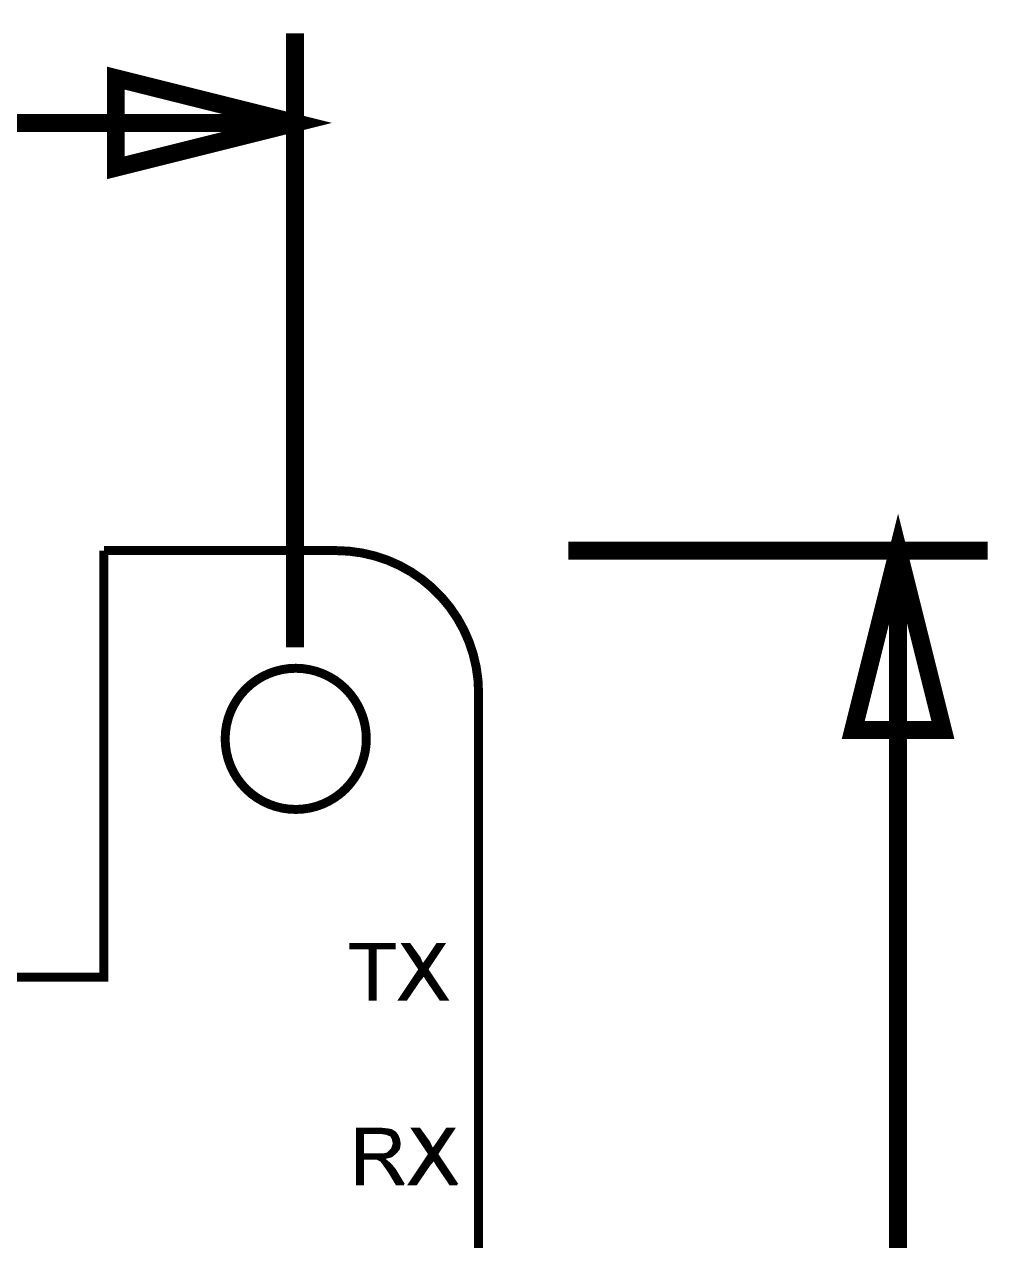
# Model space of a CAD drawing. Extents: x 1.22 to 3.09, y 1.23 to 6.
# Drawn here: x 2.4 to 2.943, y 5.321 to 6 of the extents above; entities that cross this region are included whole.
import ezdxf

# ---------------------------------------------------------------- set-up
doc = ezdxf.new("R2010")
doc.units = 0
doc.layers.add('SST001126_PHO', color=11, linetype='CONTINUOUS')

msp = doc.modelspace()

# ---------------------------------------------------------------- linework, layer by layer
at = {"layer": 'SST001126_PHO'}
for points, const_width in [([(2.55118, 5.65236), (2.55118, 5.99488)], 0.01), ([(2.55118, 5.94488), (2.45118, 5.91988), (2.45118, 5.96988), (2.55118, 5.94488)], 0.01), ([(2.55118, 5.94488), (2.19159, 5.94488)], 0.01), ([(1.43877, 5.70633), (1.58654, 5.70633), (1.58654, 5.46833), (2.44454, 5.46833), (2.44454, 5.70633)], 0.005), ([(2.44454, 5.70633), (2.57408, 5.70633)], 0.005), ([(2.65354, 5.70633), (2.65357, 5.70633)], 0.001), ([(2.70354, 5.70633), (2.93754, 5.70633)], 0.01), ([(2.88754, 5.70633), (2.91254, 5.60633), (2.86254, 5.60633), (2.88754, 5.70633)], 0.01), ([(2.88754, 5.70633), (2.88754, 3.59783)], 0.01), ([(2.65354, 5.62687), (2.65354, 1.43433)], 0.005), ([(2.55118, 5.60236), (2.55121, 5.60236)], 0.001), ([(2.60683, 5.48697), (2.58194, 5.48697), (2.58194, 5.4844), (2.59215, 5.4844), (2.59265, 5.4839), (2.59265, 5.45583), (2.59611, 5.45583), (2.59611, 5.4839), (2.59661, 5.4844), (2.60683, 5.4844), (2.60683, 5.48697)], 0.001), ([(2.582, 5.4844), (2.582, 5.48697)], 0.001), ([(2.583, 5.4844), (2.583, 5.48697)], 0.001), ([(2.584, 5.4844), (2.584, 5.48697)], 0.001), ([(2.585, 5.4844), (2.585, 5.48697)], 0.001), ([(2.586, 5.4844), (2.586, 5.48697)], 0.001), ([(2.587, 5.4844), (2.587, 5.48697)], 0.001), ([(2.588, 5.4844), (2.588, 5.48697)], 0.001), ([(2.589, 5.4844), (2.589, 5.48697)], 0.001), ([(2.59, 5.4844), (2.59, 5.48697)], 0.001), ([(2.591, 5.4844), (2.591, 5.48697)], 0.001), ([(2.592, 5.4844), (2.592, 5.48697)], 0.001), ([(2.593, 5.45583), (2.593, 5.48697)], 0.001), ([(2.594, 5.45583), (2.594, 5.48697)], 0.001), ([(2.595, 5.45583), (2.595, 5.48697)], 0.001), ([(2.596, 5.45583), (2.596, 5.48697)], 0.001), ([(2.597, 5.4844), (2.597, 5.48697)], 0.001), ([(2.598, 5.4844), (2.598, 5.48697)], 0.001), ([(2.599, 5.4844), (2.599, 5.48697)], 0.001), ([(2.6, 5.4844), (2.6, 5.48697)], 0.001), ([(2.601, 5.4844), (2.601, 5.48697)], 0.001), ([(2.602, 5.4844), (2.602, 5.48697)], 0.001), ([(2.603, 5.4844), (2.603, 5.48697)], 0.001), ([(2.604, 5.4844), (2.604, 5.48697)], 0.001), ([(2.605, 5.4844), (2.605, 5.48697)], 0.001), ([(2.606, 5.4844), (2.606, 5.48697)], 0.001), ([(2.63631, 5.45583), (2.62522, 5.47246), (2.62513, 5.47274), (2.62522, 5.47302), (2.63452, 5.48697), (2.63036, 5.48697), (2.62516, 5.47916), (2.62515, 5.47915), (2.62291, 5.47602), (2.62206, 5.47609), (2.62161, 5.47698), (2.6216, 5.47702), (2.62073, 5.4792), (2.61511, 5.48697), (2.61094, 5.48697), (2.62025, 5.47302), (2.62033, 5.47274), (2.62025, 5.47246), (2.60916, 5.45583), (2.61331, 5.45583), (2.62075, 5.46677), (2.62081, 5.46684), (2.62167, 5.4677), (2.62254, 5.469), (2.62338, 5.46898), (2.62471, 5.46676), (2.63215, 5.45583), (2.63631, 5.45583)], 0.001), ([(2.611, 5.48689), (2.611, 5.48697)], 0.001), ([(2.612, 5.48539), (2.612, 5.48697)], 0.001), ([(2.613, 5.48389), (2.613, 5.48697)], 0.001), ([(2.614, 5.48239), (2.614, 5.48697)], 0.001), ([(2.615, 5.48089), (2.615, 5.48697)], 0.001), ([(2.616, 5.47939), (2.616, 5.48574)], 0.001), ([(2.617, 5.47789), (2.617, 5.48436)], 0.001), ([(2.618, 5.47639), (2.618, 5.48297)], 0.001), ([(2.619, 5.47489), (2.619, 5.48159)], 0.001), ([(2.627, 5.47569), (2.627, 5.48193)], 0.001), ([(2.628, 5.47719), (2.628, 5.48343)], 0.001), ([(2.629, 5.47869), (2.629, 5.48493)], 0.001), ([(2.63, 5.48019), (2.63, 5.48643)], 0.001), ([(2.631, 5.48169), (2.631, 5.48697)], 0.001), ([(2.632, 5.48319), (2.632, 5.48697)], 0.001), ([(2.633, 5.48469), (2.633, 5.48697)], 0.001), ([(2.634, 5.48619), (2.634, 5.48697)], 0.001), ([(2.62, 5.47339), (2.62, 5.4802)], 0.001), ([(2.621, 5.46703), (2.621, 5.47851)], 0.001), ([(2.622, 5.46819), (2.622, 5.47621)], 0.001), ([(2.623, 5.46922), (2.623, 5.47614)], 0.001), ([(2.624, 5.46795), (2.624, 5.47754)], 0.001), ([(2.625, 5.46634), (2.625, 5.47894)], 0.001), ([(2.626, 5.47419), (2.626, 5.48043)], 0.001), ([(2.618, 5.46272), (2.618, 5.4691)], 0.001), ([(2.619, 5.46419), (2.619, 5.4706)], 0.001), ([(2.62, 5.46566), (2.62, 5.4721)], 0.001), ([(2.626, 5.46487), (2.626, 5.47129)], 0.001), ([(2.627, 5.4634), (2.627, 5.46979)], 0.001), ([(2.628, 5.46193), (2.628, 5.46829)], 0.001), ([(2.613, 5.45583), (2.613, 5.4616)], 0.001), ([(2.614, 5.45684), (2.614, 5.4631)], 0.001), ([(2.615, 5.45831), (2.615, 5.4646)], 0.001), ([(2.616, 5.45978), (2.616, 5.4661)], 0.001), ([(2.617, 5.46125), (2.617, 5.4676)], 0.001), ([(2.629, 5.46046), (2.629, 5.46679)], 0.001), ([(2.63, 5.45899), (2.63, 5.46529)], 0.001), ([(2.631, 5.45752), (2.631, 5.46379)], 0.001), ([(2.632, 5.45605), (2.632, 5.46229)], 0.001), ([(2.61, 5.45583), (2.61, 5.4571)], 0.001), ([(2.611, 5.45583), (2.611, 5.4586)], 0.001), ([(2.612, 5.45583), (2.612, 5.4601)], 0.001), ([(2.633, 5.45583), (2.633, 5.46079)], 0.001), ([(2.634, 5.45583), (2.634, 5.45929)], 0.001), ([(2.635, 5.45583), (2.635, 5.45779)], 0.001), ([(2.636, 5.45583), (2.636, 5.45629)], 0.001), ([(2.60289, 5.38353), (2.59893, 5.38397), (2.58561, 5.38397), (2.58561, 5.35283), (2.58908, 5.35283), (2.58908, 5.36662), (2.58958, 5.36712), (2.59672, 5.36712), (2.59695, 5.36706), (2.59873, 5.36617), (2.59886, 5.36608), (2.59975, 5.36518), (2.59982, 5.36511), (2.6007, 5.36378), (2.60203, 5.36201), (2.60205, 5.36198), (2.60383, 5.3593), (2.60385, 5.35928), (2.60772, 5.35283), (2.61191, 5.35283)], 0.001), ([(2.586, 5.35283), (2.586, 5.38397)], 0.001), ([(2.587, 5.35283), (2.587, 5.38397)], 0.001), ([(2.588, 5.35283), (2.588, 5.38397)], 0.001), ([(2.589, 5.35283), (2.589, 5.38397)], 0.001), ([(2.60612, 5.37539), (2.60523, 5.37271), (2.60511, 5.37251), (2.60288, 5.37028), (2.60265, 5.37015), (2.60086, 5.3697), (2.60074, 5.36969), (2.58958, 5.36969), (2.58908, 5.37019), (2.58908, 5.3809), (2.58958, 5.3814), (2.5994, 5.3814), (2.59948, 5.3814), (2.60216, 5.38095), (2.60226, 5.38092), (2.6045, 5.38003), (2.60476, 5.37979), (2.60565, 5.378), (2.60569, 5.37788), (2.60614, 5.37564), (2.60612, 5.37539)], 0.001), ([(2.59, 5.3814), (2.59, 5.38397)], 0.001), ([(2.591, 5.3814), (2.591, 5.38397)], 0.001), ([(2.592, 5.3814), (2.592, 5.38397)], 0.001), ([(2.593, 5.3814), (2.593, 5.38397)], 0.001), ([(2.594, 5.3814), (2.594, 5.38397)], 0.001), ([(2.595, 5.3814), (2.595, 5.38397)], 0.001), ([(2.596, 5.3814), (2.596, 5.38397)], 0.001), ([(2.597, 5.3814), (2.597, 5.38397)], 0.001), ([(2.598, 5.3814), (2.598, 5.38397)], 0.001), ([(2.599, 5.3814), (2.599, 5.38397)], 0.001), ([(2.6, 5.38131), (2.6, 5.38385)], 0.001), ([(2.601, 5.38114), (2.601, 5.38374)], 0.001), ([(2.61191, 5.35283), (2.60702, 5.36097), (2.60528, 5.36316), (2.60353, 5.3649), (2.60132, 5.36667), (2.60113, 5.36706), (2.60151, 5.36755), (2.60497, 5.36841), (2.60752, 5.37054), (2.60919, 5.37263), (2.60961, 5.37554), (2.60918, 5.37809), (2.60834, 5.38021), (2.60709, 5.38186), (2.60502, 5.38311), (2.60289, 5.38353)], 0.001), ([(2.602, 5.38098), (2.602, 5.38363)], 0.001), ([(2.603, 5.38063), (2.603, 5.38351)], 0.001), ([(2.604, 5.38023), (2.604, 5.38331)], 0.001), ([(2.605, 5.3793), (2.605, 5.38311)], 0.001), ([(2.606, 5.37635), (2.606, 5.38252)], 0.001), ([(2.607, 5.3701), (2.607, 5.38192)], 0.001), ([(2.608, 5.37114), (2.608, 5.38066)], 0.001), ([(2.62619, 5.37619), (2.62057, 5.38397), (2.61641, 5.38397), (2.62571, 5.37002), (2.62579, 5.36974), (2.62571, 5.36946), (2.61462, 5.35283), (2.61878, 5.35283), (2.62622, 5.36377), (2.62628, 5.36384), (2.62714, 5.3647), (2.628, 5.366), (2.62885, 5.36598), (2.63018, 5.36376), (2.63761, 5.35283), (2.64177, 5.35283)], 0.001), ([(2.617, 5.38308), (2.617, 5.38397)], 0.001), ([(2.618, 5.38158), (2.618, 5.38397)], 0.001), ([(2.619, 5.38008), (2.619, 5.38397)], 0.001), ([(2.62, 5.37858), (2.62, 5.38397)], 0.001), ([(2.621, 5.37708), (2.621, 5.38338)], 0.001), ([(2.622, 5.37558), (2.622, 5.382)], 0.001), ([(2.623, 5.37408), (2.623, 5.38061)], 0.001), ([(2.64177, 5.35283), (2.63068, 5.36946), (2.6306, 5.36974), (2.63068, 5.37002), (2.63998, 5.38397), (2.63583, 5.38397), (2.63062, 5.37616), (2.63061, 5.37615), (2.62838, 5.37302), (2.62752, 5.37309), (2.62708, 5.37398), (2.62706, 5.37402), (2.62619, 5.37619)], 0.001), ([(2.633, 5.3735), (2.633, 5.37973)], 0.001), ([(2.634, 5.375), (2.634, 5.38123)], 0.001), ([(2.635, 5.3765), (2.635, 5.38273)], 0.001), ([(2.636, 5.378), (2.636, 5.38397)], 0.001), ([(2.637, 5.3795), (2.637, 5.38397)], 0.001), ([(2.638, 5.381), (2.638, 5.38397)], 0.001), ([(2.639, 5.3825), (2.639, 5.38397)], 0.001), ([(2.606, 5.36927), (2.606, 5.37501)], 0.001), ([(2.609, 5.37238), (2.609, 5.37855)], 0.001), ([(2.624, 5.37258), (2.624, 5.37923)], 0.001), ([(2.625, 5.37108), (2.625, 5.37784)], 0.001), ([(2.626, 5.36345), (2.626, 5.37646)], 0.001), ([(2.627, 5.36457), (2.627, 5.37417)], 0.001), ([(2.629, 5.36573), (2.629, 5.37389)], 0.001), ([(2.63, 5.36406), (2.63, 5.37529)], 0.001), ([(2.631, 5.3705), (2.631, 5.37673)], 0.001), ([(2.632, 5.372), (2.632, 5.37823)], 0.001), ([(2.59, 5.36712), (2.59, 5.36969)], 0.001), ([(2.591, 5.36712), (2.591, 5.36969)], 0.001), ([(2.592, 5.36712), (2.592, 5.36969)], 0.001), ([(2.593, 5.36712), (2.593, 5.36969)], 0.001), ([(2.594, 5.36712), (2.594, 5.36969)], 0.001), ([(2.595, 5.36712), (2.595, 5.36969)], 0.001), ([(2.596, 5.36712), (2.596, 5.36969)], 0.001), ([(2.597, 5.36704), (2.597, 5.36969)], 0.001), ([(2.598, 5.36654), (2.598, 5.36969)], 0.001), ([(2.599, 5.36594), (2.599, 5.36969)], 0.001), ([(2.6, 5.36483), (2.6, 5.36969)], 0.001), ([(2.601, 5.36338), (2.601, 5.36974)], 0.001), ([(2.602, 5.36767), (2.602, 5.36999)], 0.001), ([(2.602, 5.36205), (2.602, 5.36613)], 0.001), ([(2.603, 5.36792), (2.603, 5.3704)], 0.001), ([(2.604, 5.36817), (2.604, 5.3714)], 0.001), ([(2.605, 5.36844), (2.605, 5.3724)], 0.001), ([(2.624, 5.36051), (2.624, 5.3669)], 0.001), ([(2.625, 5.36198), (2.625, 5.3684)], 0.001), ([(2.628, 5.366), (2.628, 5.37281)], 0.001), ([(2.631, 5.36255), (2.631, 5.36899)], 0.001), ([(2.632, 5.36108), (2.632, 5.36749)], 0.001), ([(2.603, 5.36056), (2.603, 5.36533)], 0.001), ([(2.604, 5.35903), (2.604, 5.36443)], 0.001), ([(2.605, 5.35736), (2.605, 5.36343)], 0.001), ([(2.606, 5.3557), (2.606, 5.36225)], 0.001), ([(2.607, 5.35403), (2.607, 5.361)], 0.001), ([(2.608, 5.35283), (2.608, 5.35935)], 0.001), ([(2.619, 5.35316), (2.619, 5.3594)], 0.001), ([(2.62, 5.35463), (2.62, 5.3609)], 0.001), ([(2.621, 5.3561), (2.621, 5.3624)], 0.001), ([(2.622, 5.35757), (2.622, 5.3639)], 0.001), ([(2.623, 5.35904), (2.623, 5.3654)], 0.001), ([(2.633, 5.35961), (2.633, 5.36599)], 0.001), ([(2.634, 5.35814), (2.634, 5.36449)], 0.001), ([(2.635, 5.35667), (2.635, 5.36299)], 0.001), ([(2.636, 5.3552), (2.636, 5.36149)], 0.001), ([(2.637, 5.35373), (2.637, 5.35999)], 0.001), ([(2.609, 5.35283), (2.609, 5.35768)], 0.001), ([(2.61, 5.35283), (2.61, 5.35601)], 0.001), ([(2.611, 5.35283), (2.611, 5.35435)], 0.001), ([(2.615, 5.35283), (2.615, 5.3534)], 0.001), ([(2.616, 5.35283), (2.616, 5.3549)], 0.001), ([(2.617, 5.35283), (2.617, 5.3564)], 0.001), ([(2.618, 5.35283), (2.618, 5.3579)], 0.001), ([(2.638, 5.35283), (2.638, 5.35849)], 0.001), ([(2.639, 5.35283), (2.639, 5.35699)], 0.001), ([(2.64, 5.35283), (2.64, 5.35549)], 0.001), ([(2.641, 5.35283), (2.641, 5.35399)], 0.001)]:
    msp.add_lwpolyline(points, dxfattribs=dict(at, const_width=const_width))
at = {"layer": 'SST001126_PHO', "const_width": 0.005}
msp.add_lwpolyline([(2.65354, 5.62687, 0.414214), (2.57408, 5.70633)], format="xyb", dxfattribs=at)
msp.add_lwpolyline([(2.51217, 5.60133, 1), (2.59091, 5.60133, 1)], format="xyb", close=True, dxfattribs=at)

doc.saveas('drawing.dxf')
